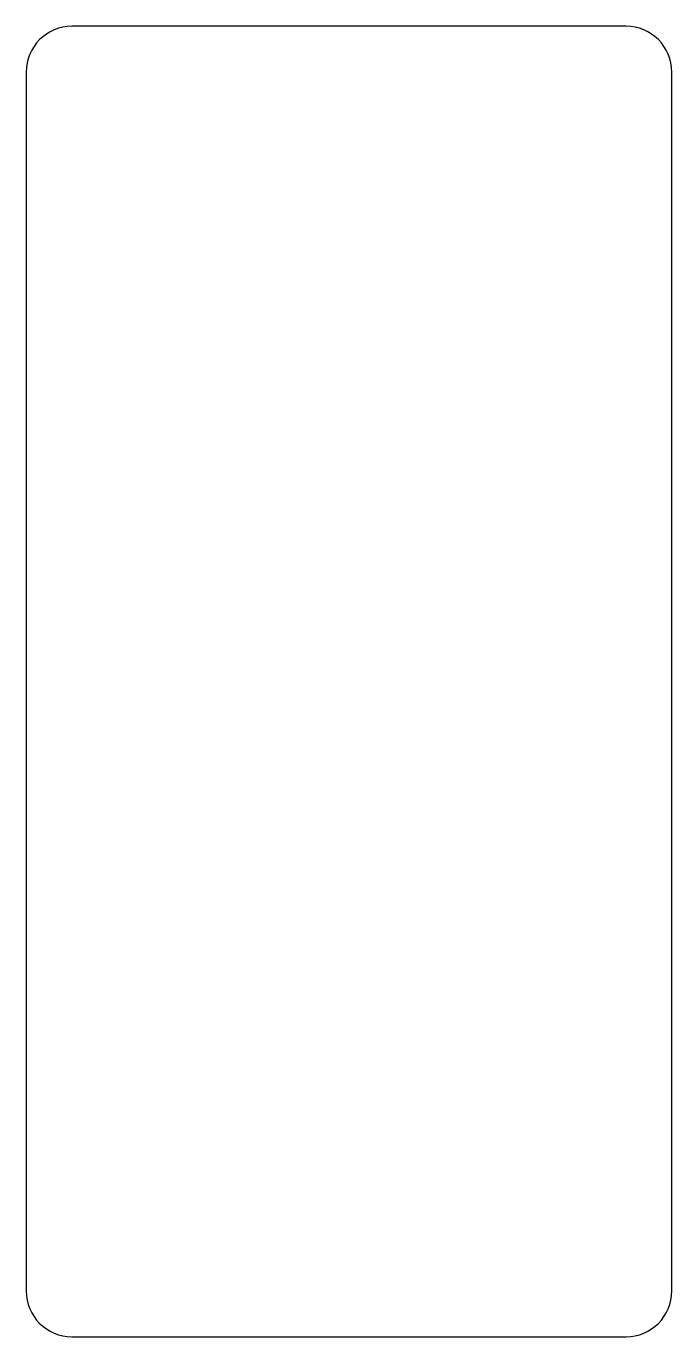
# Model space of a CAD drawing. Header units: millimetres. Extents: x 10 to 80, y 9 to 152.
import ezdxf

# ---------------------------------------------------------------- set-up
doc = ezdxf.new("R2010")
doc.units = ezdxf.units.MM

msp = doc.modelspace()

# ---------------------------------------------------------------- linework, layer by layer
at = {"linetype": 'CONTINUOUS'}
for p, q in [((75.5, 152), (15, 152)), ((10, 147), (10, 14)), ((80.5, 14), (80.5, 147)), ((15, 9), (75.5, 9))]:
    msp.add_line(p, q, dxfattribs=at)
for centre, start, end in [((15, 147), 90, 180), ((75.5, 147), 0, 90), ((15, 14), 180, 270), ((75.5, 14), 270, 0)]:
    msp.add_arc(centre, 5, start, end, dxfattribs=at)

doc.saveas('drawing.dxf')
